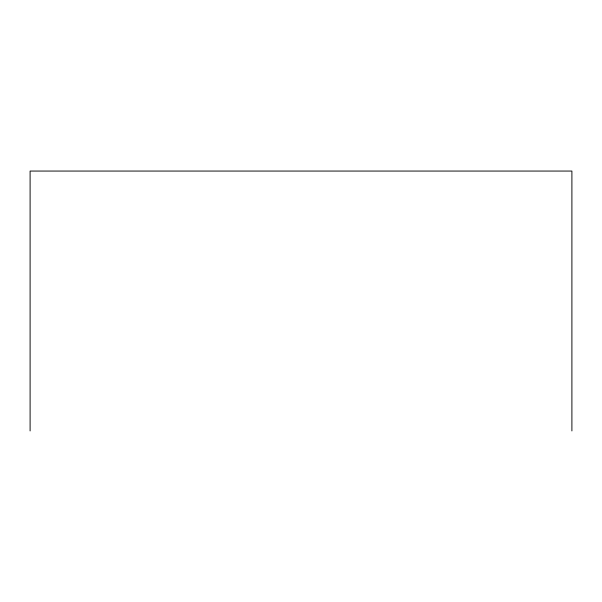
<?xml version="1.0" encoding="UTF-8"?>
<svg xmlns="http://www.w3.org/2000/svg" width="602" height="602" viewBox="0 0 602 602"><rect width="100%" height="100%" fill="white"/><g stroke="black" fill="none" stroke-linecap="round" stroke-linejoin="round"><path stroke-width="0.9" d="M571.9 430.942L571.9 171.058L30.1 171.058L30.1 430.942"/></g></svg>
